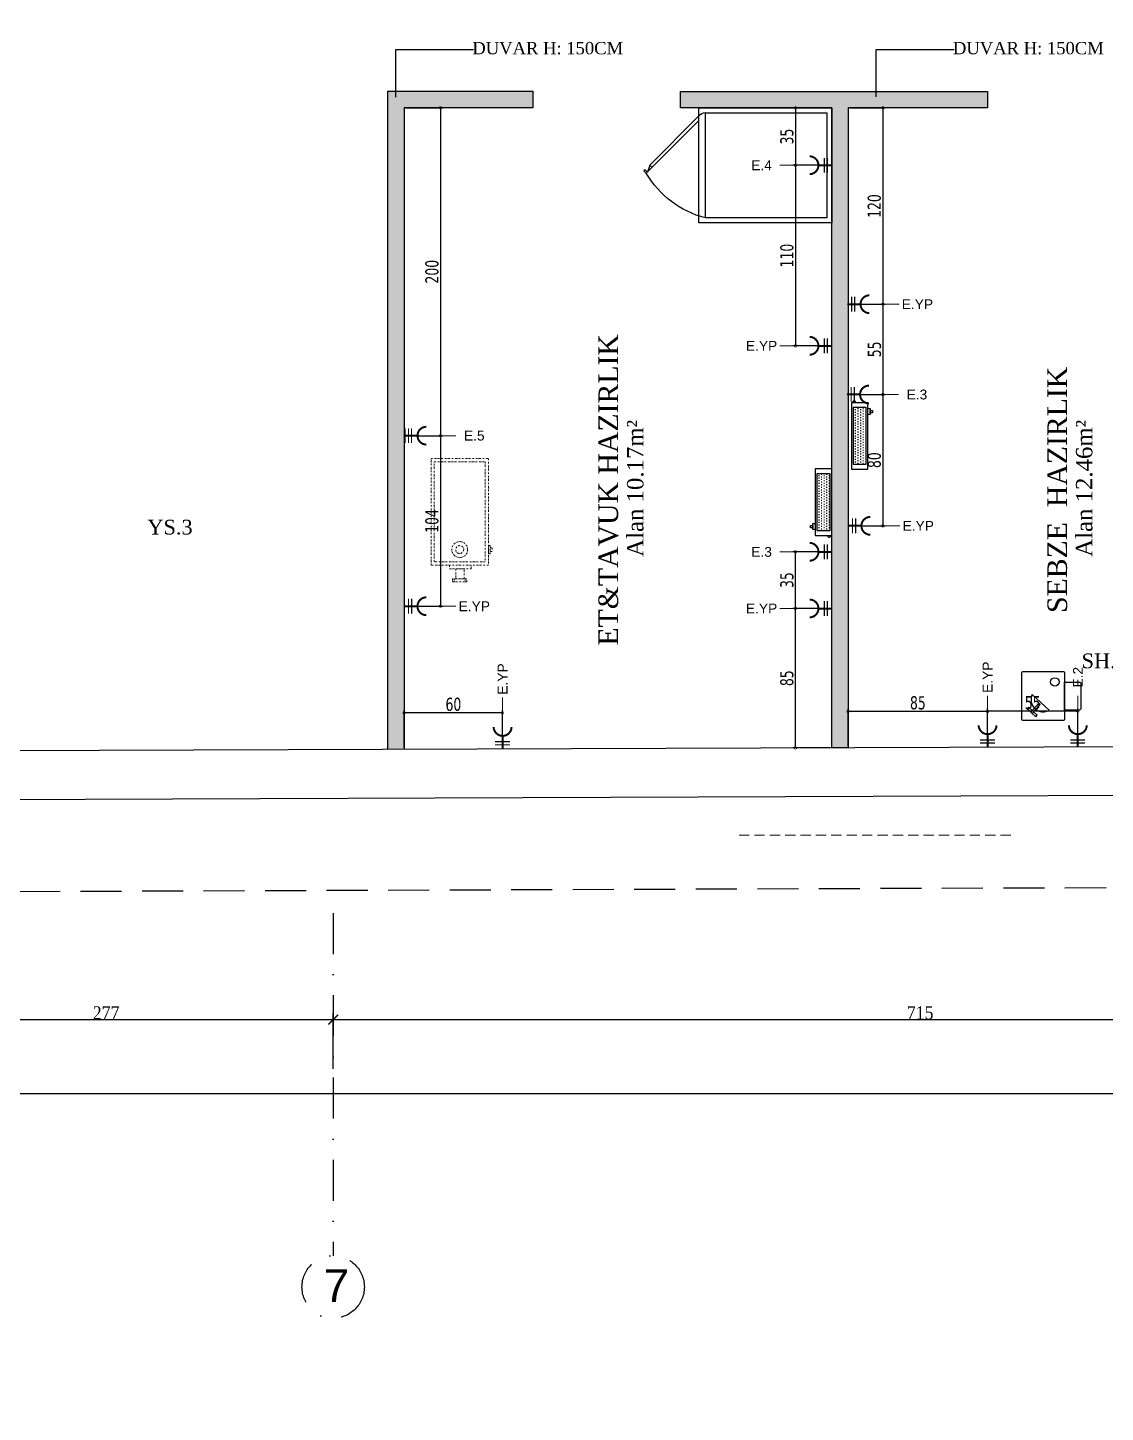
# Model space of a CAD drawing. Header units: millimetres. Extents: x -29311 to -3405, y 28913 to 42880.
# Drawn here: x -6784 to -6127, y 38917 to 39760 of the extents above; entities that cross this region are included whole.
import ezdxf
from ezdxf.enums import TextEntityAlignment as Align

# ---------------------------------------------------------------- set-up
doc = ezdxf.new("R2010")
doc.units = ezdxf.units.MM
for name, pattern in [('( Hidden )', [0.375, 0.25, -0.125]), ('DASHDOT', [1, 0.5, -0.25, 0, -0.25]), ('DASHDOT2', [0.5, 0.25, -0.125, 0, -0.125]), ('DASHDOTX2', [2, 1, -0.5, 0, -0.5]), ('HIDDEN', [0.375, 0.25, -0.125])]:
    doc.linetypes.add(name, pattern=pattern)
for name, color, linetype in [('A-AKS', 57, 'DASHDOT'), ('A-AKS.', 57, 'DASHDOT2'), ('A-BA', 1, 'Continuous'), ('A-YAZI', 136, 'Continuous'), ('Duvar-150 cm', 8, 'Continuous'), ('Kıtc-002 Çizgi', 7, 'Continuous'), ('vaz_bina2', 161, 'Continuous')]:
    doc.layers.add(name, color=color, linetype=linetype)
for name, color, linetype, lineweight in [('BA_wall_gyps', 45, 'Continuous', 9), ('DVL-C', 7, 'DASHDOTX2', 20), ('olcu-plan', 7, 'Continuous', 20), ('TES_ELK', 230, 'Continuous', 25), ('TES_SU', 150, 'Continuous', 25)]:
    doc.layers.add(name, color=color, linetype=linetype, lineweight=lineweight)
doc.styles.add('antet', font='arial.ttf', dxfattribs={"oblique": 15, "height": 2.75})
doc.styles.add('Dimension Text', font='tahoma.ttf', dxfattribs={"width": 0.8})
doc.styles.get("Standard").update_dxf_attribs({"font": 'arial.ttf'})
doc.styles.add('TESNO', font='romandtw.shx', dxfattribs={"height": 0.8})
doc.styles.add('text1', font='arial.ttf')
doc.styles.add('YAZ-50', font='times.ttf', dxfattribs={"width": 0.9})
doc.dimstyles.new('1-50-plan', dxfattribs={"dimtxt": 8, "dimasz": 6, "dimexe": 4, "dimexo": 4, "dimgap": 0.00625, "dimtad": 1, "dimdec": 0, "dimrnd": 0.0005, "dimzin": 9, "dimdsep": 46, "dimtxsty": 'YAZ-50', "dimblk": 'ARCHTICK', "dimcen": 0.025, "dimdle": 4, "dimadec": 0, "dimazin": 0, "dimtfac": 1, "dimtdec": 0, "dimtmove": 0, "dimatfit": 3, "dimfxl": 30, "dimfxlon": 1, "dimarcsym": 0})
doc.dimstyles.new('AYG-OLCU 1 to 2', dxfattribs={"dimtxt": 4, "dimasz": 3, "dimexe": 1.5, "dimexo": 1, "dimgap": 1, "dimtad": 1, "dimdec": 0, "dimdsep": 46, "dimtxsty": 'Dimension Text', "dimblk": 'DOTSMALL', "dimcen": 0, "dimclrd": 256, "dimclre": 256, "dimclrt": 256, "dimadec": 0, "dimazin": 0, "dimtfac": 1, "dimtdec": 0, "dimtofl": 0, "dimtmove": 1, "dimatfit": 3, "dimfxl": 1, "dimarcsym": 0})

# ---------------------------------------------------------------- blocks, each defined once
blk = doc.blocks.new('_ArchTick')
at = {"color": 0, "linetype": 'ByBlock', "const_width": 0.15}
blk.add_lwpolyline([(-0.5, -0.5), (0.5, 0.5)], dxfattribs=at)
blk = doc.blocks.new('*D467')
at = {"layer": 'DEFPOINTS', "color": 0, "transparency": 16777216}
for p in [(-6597.64, 39156.17), (-6874.41, 38922.66), (-6597.64, 38916.92)]:
    blk.add_point(p, dxfattribs=at)
at = {"layer": 'olcu-plan', "color": 0, "lineweight": -2, "transparency": 16777216}
for p, q in [((-6878.41, 39156.17), (-6593.64, 39156.17)), ((-6874.41, 39126.17), (-6874.41, 39160.17)), ((-6597.64, 39126.17), (-6597.64, 39160.17))]:
    blk.add_line(p, q, dxfattribs=at)
at = {"layer": 'olcu-plan', "color": 0, "lineweight": -2, "transparency": 16777216, "xscale": 6, "yscale": 6, "zscale": 6, "rotation": 180}
blk.add_blockref('_ArchTick', (-6874.41, 39156.17), dxfattribs=at)
at = {"layer": 'olcu-plan', "color": 0, "lineweight": -2, "transparency": 16777216, "xscale": 6, "yscale": 6, "zscale": 6}
blk.add_blockref('_ArchTick', (-6597.64, 39156.17), dxfattribs=at)
at = {"layer": 'olcu-plan', "color": 0, "transparency": 16777216, "insert": (-6736.03, 39160.26), "char_height": 8, "attachment_point": 5, "style": 'YAZ-50'}
blk.add_mtext('277', dxfattribs=at)
blk = doc.blocks.new('*D468')
at = {"layer": 'DEFPOINTS', "color": 0, "transparency": 16777216}
for p in [(-5882.14, 39156.17), (-5882.14, 38971.91), (-6597.64, 38916.92)]:
    blk.add_point(p, dxfattribs=at)
at = {"layer": 'olcu-plan', "color": 0, "lineweight": -2, "transparency": 16777216}
for p, q in [((-6601.64, 39156.17), (-5878.14, 39156.17)), ((-6597.64, 39126.17), (-6597.64, 39160.17)), ((-5882.14, 39126.17), (-5882.14, 39160.17))]:
    blk.add_line(p, q, dxfattribs=at)
at = {"layer": 'olcu-plan', "color": 0, "lineweight": -2, "transparency": 16777216, "xscale": 6, "yscale": 6, "zscale": 6, "rotation": 180}
blk.add_blockref('_ArchTick', (-6597.64, 39156.17), dxfattribs=at)
at = {"layer": 'olcu-plan', "color": 0, "lineweight": -2, "transparency": 16777216, "xscale": 6, "yscale": 6, "zscale": 6}
blk.add_blockref('_ArchTick', (-5882.14, 39156.17), dxfattribs=at)
at = {"layer": 'olcu-plan', "color": 0, "transparency": 16777216, "insert": (-6239.89, 39160.26), "char_height": 8, "attachment_point": 5, "style": 'YAZ-50'}
blk.add_mtext('715', dxfattribs=at)
blk = doc.blocks.new('*D476')
at = {"layer": 'DEFPOINTS', "color": 0, "transparency": 16777216}
for p in [(-10508.1, 39207.01), (-5495.1, 39207.01), (-5495.1, 39111.24)]:
    blk.add_point(p, dxfattribs=at)
at = {"layer": 'olcu-plan', "color": 0, "lineweight": -2, "transparency": 16777216}
for p, q in [((-10508.1, 39141.24), (-10508.1, 39107.24)), ((-5495.1, 39141.24), (-5495.1, 39107.24)), ((-10512.1, 39111.24), (-5491.1, 39111.24))]:
    blk.add_line(p, q, dxfattribs=at)
at = {"layer": 'olcu-plan', "color": 0, "lineweight": -2, "transparency": 16777216, "xscale": 6, "yscale": 6, "zscale": 6, "rotation": 180}
blk.add_blockref('_ArchTick', (-10508.1, 39111.24), dxfattribs=at)
at = {"layer": 'olcu-plan', "color": 0, "lineweight": -2, "transparency": 16777216, "xscale": 6, "yscale": 6, "zscale": 6}
blk.add_blockref('_ArchTick', (-5495.1, 39111.24), dxfattribs=at)
at = {"layer": 'olcu-plan', "color": 0, "transparency": 16777216, "insert": (-8001.6, 39115.32), "char_height": 8, "attachment_point": 5, "style": 'YAZ-50'}
blk.add_mtext('5013', dxfattribs=at)
blk = doc.blocks.new('AKS')
at = {"layer": 'A-AKS.', "ltscale": 100}
blk.add_line((4154.05, 50), (4154.05, -158.81), dxfattribs=at)
blk.add_circle((4154.05, -177.81), 19, dxfattribs=at)
at = {"layer": 'A-AKS.', "ltscale": 100, "insert": (4148.29, -166.98), "char_height": 20, "width": 18.8945, "attachment_point": 1, "style": 'text1'}
blk.add_mtext('7', dxfattribs=at)
blk = doc.blocks.new('Frenox Depo Tipi Dolpa Tek Kapı')
for p, q in [((70, 81), (0, 81)), ((0, 81), (0, 0)), ((70, 0), (70, 81)), ((0, 0), (70, 0))]:
    blk.add_line(p, q)
at = {"color": 251}
for p, q in [((67, 78), (3, 78)), ((3, 78), (3, 4)), ((67, 4), (67, 78)), ((3, 4), (67, 4))]:
    blk.add_line(p, q, dxfattribs=at)
at = {"color": 251, "linetype": 'Continuous'}
for p, q in [((2.95, 4), (67.05, 4)), ((62.22, 0), (30.17, -32.06)), ((65.05, 0), (35.11, -29.94)), ((30.17, -32.06), (31.58, -33.47)), ((35.11, -29.94), (30.87, -31.35)), ((30.87, -31.35), (32.29, -32.76)), ((32.29, -32.76), (31.58, -33.47)), ((33.7, -28.52), (35.11, -29.94))]:
    blk.add_line(p, q, dxfattribs=at)
for centre, radius, start, end in [((59.94, 18.71), 58.86, 194.47769, 239.61296), ((61.96, 4.05), 5.1, 307.40324, 359.46666)]:
    blk.add_arc(centre, radius, start, end, dxfattribs=at)
blk = doc.blocks.new('A$C3BCB2360')
at = {"layer": 'Kıtc-002 Çizgi'}
h = blk.add_hatch(dxfattribs=at)
h.set_pattern_fill('DOTS', color=256, style=0)
h.set_pattern_definition([(0, (-5262.7797, -8365.3325), (0.79375, 1.5875), [0, -1.5875])])
h.paths.add_polyline_path([(3, 11.83), (3, 3.83), (37.5, 3.83), (37.5, 11.83)])
for points in [[(0, 2.83), (40.5, 2.83), (40.5, 12.83), (0, 12.83)], [(3, 3.83), (37.5, 3.83), (37.5, 11.83), (3, 11.83)], [(40.5, 11.83), (41.4, 11.83), (41.7, 11.53), (41.7, 10.93), (41.4, 10.63), (40.5, 10.63)], [(33.33, 2.83), (36.88, 2.83), (36.88, 1.42), (33.33, 1.42)], [(34.4, 1.42), (35.81, 1.42), (35.81, 0), (34.4, 0)]]:
    blk.add_lwpolyline(points, close=True, dxfattribs=at)
blk = doc.blocks.new('RobotCoupe.CL50')
for points in [[(12, -30), (-12, -30, -0.414214), (-13, -29), (-13, -1, -0.414214), (-12, 0), (12, 0, -0.414214), (13, -1), (13, -29, -0.414214)], [(13, -6.49), (22, -6.49, -0.414214), (23, -7.49), (23, -22.51, -0.414214), (22, -23.51), (13, -23.51)]]:
    blk.add_lwpolyline(points, format="xyb", close=True)
at = {"color": 147}
for points in [[(-6.69, -14.03), (3.74, -23.62)], [(-6.74, -23.81), (-8.94, -21.81), (-9.78, -22.74), (-4.45, -27.58)], [(-4.45, -27.58), (-3.62, -26.65), (-5.81, -24.66)]]:
    blk.add_lwpolyline(points, dxfattribs=at)
blk.add_lwpolyline([(-7.58, -24.74), (-6.65, -25.58), (-1.81, -20.25), (-2.74, -19.42)], close=True, dxfattribs=at)
at = {"color": 147, "const_width": 0.385}
blk.add_lwpolyline([(-3.78, -21.09, 1), (-2.64, -20.9, 1)], format="xyb", close=True, dxfattribs=at)
at = {"color": 147}
blk.add_circle((7.11, -6.38), 2.56, dxfattribs=at)
blk.add_arc((-0.01, -17.22), 7.4, 154.47126, 300.95293, dxfattribs=at)
blk = doc.blocks.new('et kıyma no 32')
for points in [[(0, 35), (65, 35), (65, 0), (0, 0)], [(52.97, 36.1), (58.08, 36.1), (58.08, 35), (52.97, 35)], [(54.48, 37.31), (56.58, 37.31), (56.58, 36.1), (54.48, 36.1)], [(2, 33), (63, 33), (63, 2), (2, 2)], [(73.22, 20.31), (67.25, 20.31), (67.25, 15.17), (73.22, 15.17)], [(75, 21.92), (73.22, 21.92), (73.22, 13.08), (75, 13.08)]]:
    blk.add_lwpolyline(points, close=True)
for points in [[(67.25, 24.57), (65, 24.57)], [(65, 11.23), (67.25, 11.23), (67.25, 24.57)], [(73.22, 20.79), (75, 20.79)], [(73.22, 14.21), (75, 14.21)]]:
    blk.add_lwpolyline(points)
for radius in [4.84, 2.42]:
    blk.add_circle((55.44, 17.5), radius)
blk = doc.blocks.new('MONO')
at = {"layer": 'TES_ELK', "linetype": 'Continuous'}
for points, const_width in [([(170535, 1137), (170535, 1257)], 10), ([(170560, 1137), (170560, 1257)], 10), ([(170608, 1197), (170500, 1197)], 16)]:
    blk.add_lwpolyline(points, dxfattribs=dict(at, const_width=const_width))
at = {"layer": 'TES_ELK', "linetype": 'Continuous', "const_width": 16}
blk.add_lwpolyline([(170680, 1124), (170680, 1124, -1), (170680, 1269)], format="xyb", dxfattribs=at)
at = {"layer": 'TES_ELK', "lineweight": 15}
blk.add_lwpolyline([(170920, 1197), (170670, 1197)], dxfattribs=at)
at = {"layer": 'TES_ELK', "linetype": 'Continuous', "style": 'TESNO', "width": 0.7}
blk.add_attdef('ENO', text='', height=80, rotation=180, dxfattribs=at).set_placement((171070, 1197, 10), align=Align.MIDDLE)
blk = doc.blocks.new('TRİ')
at = {"layer": 'TES_ELK', "linetype": 'Continuous', "elevation": 0}
for points, const_width in [([(103685.51, 9077.89), (103677.39, 9077.89)], 1.2), ([(103678.02, 9073.39), (103678.02, 9082.39)], 0.75), ([(103680.02, 9073.39), (103680.02, 9082.39)], 0.75), ([(103681.89, 9073.39), (103681.89, 9082.39)], 0.75)]:
    blk.add_lwpolyline(points, dxfattribs=dict(at, const_width=const_width))
at = {"layer": 'TES_ELK', "linetype": 'Continuous', "const_width": 1.2, "elevation": 0}
blk.add_lwpolyline([(103690.93, 9072.48), (103690.93, 9072.48, -1), (103690.93, 9083.31)], format="xyb", dxfattribs=at)
at = {"layer": 'TES_ELK', "lineweight": 15, "elevation": 0}
blk.add_lwpolyline([(103708.89, 9077.89), (103690.14, 9077.89)], dxfattribs=at)
at = {"layer": 'TES_ELK', "linetype": 'Continuous', "style": 'TESNO', "width": 0.7}
blk.add_attdef('ENO', text='', height=6, rotation=180, dxfattribs=at).set_placement((103720.14, 9077.89, 0.75), align=Align.MIDDLE)
blk = doc.blocks.new('_DotSmall')
at = {"color": 0, "linetype": 'ByBlock', "const_width": 0.5}
blk.add_lwpolyline([(-0.0625, 0, 1), (0.0625, 0, 1)], format="xyb", close=True, dxfattribs=at)
blk = doc.blocks.new('*D371')
at = {"layer": 'DEFPOINTS', "color": 0, "transparency": 16777216}
for p in [(-6283.78, 39711.62), (-6281.78, 39591.97), (-6262.62, 39591.97)]:
    blk.add_point(p, dxfattribs=at)
at = {"layer": 'TES_ELK', "lineweight": -2, "transparency": 16777216}
for p, q in [((-6282.78, 39711.62), (-6261.12, 39711.62)), ((-6262.62, 39711.62), (-6262.62, 39591.97)), ((-6280.78, 39591.97), (-6261.12, 39591.97))]:
    blk.add_line(p, q, dxfattribs=at)
at = {"layer": 'TES_ELK', "lineweight": -2, "transparency": 16777216, "xscale": 3, "yscale": 3, "zscale": 3}
for p, rotation in [((-6262.62, 39711.62), 90), ((-6262.62, 39591.97), 270)]:
    blk.add_blockref('_DotSmall', p, dxfattribs=dict(at, rotation=rotation))
at = {"layer": 'TES_ELK', "transparency": 16777216, "insert": (-6267.78, 39651.79), "char_height": 8, "attachment_point": 5, "rotation": 90, "style": 'Dimension Text'}
blk.add_mtext('120', dxfattribs=at)
blk = doc.blocks.new('*D372')
at = {"layer": 'DEFPOINTS', "color": 0, "transparency": 16777216}
for p in [(-6284.31, 39591.97), (-6284.59, 39536.97), (-6262.62, 39536.97)]:
    blk.add_point(p, dxfattribs=at)
at = {"layer": 'TES_ELK', "lineweight": -2, "transparency": 16777216}
for p, q in [((-6283.31, 39591.97), (-6261.12, 39591.97)), ((-6262.62, 39591.97), (-6262.62, 39536.97)), ((-6283.59, 39536.97), (-6261.12, 39536.97))]:
    blk.add_line(p, q, dxfattribs=at)
at = {"layer": 'TES_ELK', "lineweight": -2, "transparency": 16777216, "xscale": 3, "yscale": 3, "zscale": 3}
for p, rotation in [((-6262.62, 39591.97), 90), ((-6262.62, 39536.97), 270)]:
    blk.add_blockref('_DotSmall', p, dxfattribs=dict(at, rotation=rotation))
at = {"layer": 'TES_ELK', "transparency": 16777216, "insert": (-6267.7, 39564.47), "char_height": 8, "attachment_point": 5, "rotation": 90, "style": 'Dimension Text'}
blk.add_mtext('55', dxfattribs=at)
blk = doc.blocks.new('*D373')
at = {"layer": 'DEFPOINTS', "color": 0, "transparency": 16777216}
for p in [(-6284.59, 39536.97), (-6283.78, 39456.97), (-6262.62, 39456.97)]:
    blk.add_point(p, dxfattribs=at)
at = {"layer": 'TES_ELK', "lineweight": -2, "transparency": 16777216}
for p, q in [((-6283.59, 39536.97), (-6261.12, 39536.97)), ((-6262.62, 39536.97), (-6262.62, 39456.97)), ((-6282.78, 39456.97), (-6261.12, 39456.97))]:
    blk.add_line(p, q, dxfattribs=at)
at = {"layer": 'TES_ELK', "lineweight": -2, "transparency": 16777216, "xscale": 3, "yscale": 3, "zscale": 3}
for p, rotation in [((-6262.62, 39536.97), 90), ((-6262.62, 39456.97), 270)]:
    blk.add_blockref('_DotSmall', p, dxfattribs=dict(at, rotation=rotation))
at = {"layer": 'TES_ELK', "transparency": 16777216, "insert": (-6267.8, 39496.97), "char_height": 8, "attachment_point": 5, "rotation": 90, "style": 'Dimension Text'}
blk.add_mtext('80', dxfattribs=at)
blk = doc.blocks.new('*D374')
at = {"layer": 'DEFPOINTS', "color": 0, "transparency": 16777216}
for p in [(-6198.78, 39344.09), (-6198.78, 39322.27), (-6143.78, 39321.97)]:
    blk.add_point(p, dxfattribs=at)
at = {"layer": 'TES_ELK', "lineweight": -2, "transparency": 16777216}
for p, q in [((-6198.78, 39323.27), (-6198.78, 39345.59)), ((-6143.78, 39344.09), (-6198.78, 39344.09)), ((-6143.78, 39322.97), (-6143.78, 39345.59))]:
    blk.add_line(p, q, dxfattribs=at)
at = {"layer": 'TES_ELK', "lineweight": -2, "transparency": 16777216, "xscale": 3, "yscale": 3, "zscale": 3, "rotation": 180}
blk.add_blockref('_DotSmall', (-6198.78, 39344.09), dxfattribs=at)
at = {"layer": 'TES_ELK', "lineweight": -2, "transparency": 16777216, "xscale": 3, "yscale": 3, "zscale": 3}
blk.add_blockref('_DotSmall', (-6143.78, 39344.09), dxfattribs=at)
at = {"layer": 'TES_ELK', "transparency": 16777216, "insert": (-6171.28, 39349.17), "char_height": 8, "attachment_point": 5, "style": 'Dimension Text'}
blk.add_mtext('55', dxfattribs=at)
blk = doc.blocks.new('*D375')
at = {"layer": 'DEFPOINTS', "color": 0, "transparency": 16777216}
for p in [(-6283.78, 39343.9), (-6283.78, 39321.68), (-6198.78, 39321.97)]:
    blk.add_point(p, dxfattribs=at)
at = {"layer": 'TES_ELK', "lineweight": -2, "transparency": 16777216}
for p, q in [((-6283.78, 39322.68), (-6283.78, 39345.4)), ((-6198.78, 39343.9), (-6283.78, 39343.9)), ((-6198.78, 39322.97), (-6198.78, 39345.4))]:
    blk.add_line(p, q, dxfattribs=at)
at = {"layer": 'TES_ELK', "lineweight": -2, "transparency": 16777216, "xscale": 3, "yscale": 3, "zscale": 3, "rotation": 180}
blk.add_blockref('_DotSmall', (-6283.78, 39343.9), dxfattribs=at)
at = {"layer": 'TES_ELK', "lineweight": -2, "transparency": 16777216, "xscale": 3, "yscale": 3, "zscale": 3}
blk.add_blockref('_DotSmall', (-6198.78, 39343.9), dxfattribs=at)
at = {"layer": 'TES_ELK', "transparency": 16777216, "insert": (-6241.28, 39349.09), "char_height": 8, "attachment_point": 5, "style": 'Dimension Text'}
blk.add_mtext('85', dxfattribs=at)
blk = doc.blocks.new('*D376')
at = {"layer": 'DEFPOINTS', "color": 0, "transparency": 16777216}
for p in [(-6554.37, 39343.02), (-6554.37, 39321), (-6494.37, 39320.89)]:
    blk.add_point(p, dxfattribs=at)
at = {"layer": 'TES_ELK', "lineweight": -2, "transparency": 16777216}
for p, q in [((-6554.37, 39322), (-6554.37, 39344.52)), ((-6494.37, 39343.02), (-6554.37, 39343.02)), ((-6494.37, 39321.89), (-6494.37, 39344.52))]:
    blk.add_line(p, q, dxfattribs=at)
at = {"layer": 'TES_ELK', "lineweight": -2, "transparency": 16777216, "xscale": 3, "yscale": 3, "zscale": 3, "rotation": 180}
blk.add_blockref('_DotSmall', (-6554.37, 39343.02), dxfattribs=at)
at = {"layer": 'TES_ELK', "lineweight": -2, "transparency": 16777216, "xscale": 3, "yscale": 3, "zscale": 3}
blk.add_blockref('_DotSmall', (-6494.37, 39343.02), dxfattribs=at)
at = {"layer": 'TES_ELK', "transparency": 16777216, "insert": (-6524.37, 39348.18), "char_height": 8, "attachment_point": 5, "style": 'Dimension Text'}
blk.add_mtext('60', dxfattribs=at)
blk = doc.blocks.new('*D377')
at = {"layer": 'DEFPOINTS', "color": 0, "transparency": 16777216}
for p in [(-6554.37, 39711.7), (-6554.37, 39511.89), (-6532.25, 39511.89)]:
    blk.add_point(p, dxfattribs=at)
at = {"layer": 'TES_ELK', "lineweight": -2, "transparency": 16777216}
for p, q in [((-6553.37, 39711.7), (-6530.75, 39711.7)), ((-6532.25, 39711.7), (-6532.25, 39511.89)), ((-6553.37, 39511.89), (-6530.75, 39511.89))]:
    blk.add_line(p, q, dxfattribs=at)
at = {"layer": 'TES_ELK', "lineweight": -2, "transparency": 16777216, "xscale": 3, "yscale": 3, "zscale": 3}
for p, rotation in [((-6532.25, 39711.7), 90), ((-6532.25, 39511.89), 270)]:
    blk.add_blockref('_DotSmall', p, dxfattribs=dict(at, rotation=rotation))
at = {"layer": 'TES_ELK', "transparency": 16777216, "insert": (-6537.41, 39611.79), "char_height": 8, "attachment_point": 5, "rotation": 90, "style": 'Dimension Text'}
blk.add_mtext('200', dxfattribs=at)
blk = doc.blocks.new('*D378')
at = {"layer": 'DEFPOINTS', "color": 0, "transparency": 16777216}
for p in [(-6554.37, 39511.89), (-6552.37, 39407.97), (-6532.25, 39407.97)]:
    blk.add_point(p, dxfattribs=at)
at = {"layer": 'TES_ELK', "lineweight": -2, "transparency": 16777216}
for p, q in [((-6553.37, 39511.89), (-6530.75, 39511.89)), ((-6532.25, 39511.89), (-6532.25, 39407.97)), ((-6551.37, 39407.97), (-6530.75, 39407.97))]:
    blk.add_line(p, q, dxfattribs=at)
at = {"layer": 'TES_ELK', "lineweight": -2, "transparency": 16777216, "xscale": 3, "yscale": 3, "zscale": 3}
for p, rotation in [((-6532.25, 39511.89), 90), ((-6532.25, 39407.97), 270)]:
    blk.add_blockref('_DotSmall', p, dxfattribs=dict(at, rotation=rotation))
at = {"layer": 'TES_ELK', "transparency": 16777216, "insert": (-6537.41, 39459.93), "char_height": 8, "attachment_point": 5, "rotation": 90, "style": 'Dimension Text'}
blk.add_mtext('104', dxfattribs=at)
blk = doc.blocks.new('*D379')
at = {"layer": 'DEFPOINTS', "color": 0, "transparency": 16777216}
for p in [(-6315.91, 39406.62), (-6293.78, 39406.62), (-6293.78, 39321.65)]:
    blk.add_point(p, dxfattribs=at)
at = {"layer": 'TES_ELK', "lineweight": -2, "transparency": 16777216}
for p, q in [((-6294.78, 39406.62), (-6317.41, 39406.62)), ((-6315.91, 39321.65), (-6315.91, 39406.62)), ((-6294.78, 39321.65), (-6317.41, 39321.65))]:
    blk.add_line(p, q, dxfattribs=at)
at = {"layer": 'TES_ELK', "lineweight": -2, "transparency": 16777216, "xscale": 3, "yscale": 3, "zscale": 3}
for p, rotation in [((-6315.91, 39406.62), 90), ((-6315.91, 39321.65), 270)]:
    blk.add_blockref('_DotSmall', p, dxfattribs=dict(at, rotation=rotation))
at = {"layer": 'TES_ELK', "transparency": 16777216, "insert": (-6321.09, 39364.14), "char_height": 8, "attachment_point": 5, "rotation": 90, "style": 'Dimension Text'}
blk.add_mtext('85', dxfattribs=at)
blk = doc.blocks.new('*D380')
at = {"layer": 'DEFPOINTS', "color": 0, "transparency": 16777216}
for p in [(-6315.91, 39441.12), (-6293.78, 39441.12), (-6293.78, 39406.62)]:
    blk.add_point(p, dxfattribs=at)
at = {"layer": 'TES_ELK', "lineweight": -2, "transparency": 16777216}
for p, q in [((-6294.78, 39441.12), (-6317.41, 39441.12)), ((-6315.91, 39406.62), (-6315.91, 39441.12)), ((-6294.78, 39406.62), (-6317.41, 39406.62))]:
    blk.add_line(p, q, dxfattribs=at)
at = {"layer": 'TES_ELK', "lineweight": -2, "transparency": 16777216, "xscale": 3, "yscale": 3, "zscale": 3}
for p, rotation in [((-6315.91, 39441.12), 90), ((-6315.91, 39406.62), 270)]:
    blk.add_blockref('_DotSmall', p, dxfattribs=dict(at, rotation=rotation))
at = {"layer": 'TES_ELK', "transparency": 16777216, "insert": (-6321.07, 39423.87), "char_height": 8, "attachment_point": 5, "rotation": 90, "style": 'Dimension Text'}
blk.add_mtext('35', dxfattribs=at)
blk = doc.blocks.new('*D381')
at = {"layer": 'DEFPOINTS', "color": 0, "transparency": 16777216}
for p in [(-6293.78, 39711.62), (-6315.91, 39676.62), (-6293.78, 39676.62)]:
    blk.add_point(p, dxfattribs=at)
at = {"layer": 'TES_ELK', "lineweight": -2, "transparency": 16777216}
for p, q in [((-6294.78, 39711.62), (-6317.41, 39711.62)), ((-6315.91, 39711.62), (-6315.91, 39676.62)), ((-6294.78, 39676.62), (-6317.41, 39676.62))]:
    blk.add_line(p, q, dxfattribs=at)
at = {"layer": 'TES_ELK', "lineweight": -2, "transparency": 16777216, "xscale": 3, "yscale": 3, "zscale": 3}
for p, rotation in [((-6315.91, 39711.62), 90), ((-6315.91, 39676.62), 270)]:
    blk.add_blockref('_DotSmall', p, dxfattribs=dict(at, rotation=rotation))
at = {"layer": 'TES_ELK', "transparency": 16777216, "insert": (-6321.07, 39694.12), "char_height": 8, "attachment_point": 5, "rotation": 90, "style": 'Dimension Text'}
blk.add_mtext('35', dxfattribs=at)
blk = doc.blocks.new('*D382')
at = {"layer": 'DEFPOINTS', "color": 0, "transparency": 16777216}
for p in [(-6293.78, 39676.62), (-6315.91, 39566.62), (-6293.78, 39566.62)]:
    blk.add_point(p, dxfattribs=at)
at = {"layer": 'TES_ELK', "lineweight": -2, "transparency": 16777216}
for p, q in [((-6294.78, 39676.62), (-6317.41, 39676.62)), ((-6315.91, 39676.62), (-6315.91, 39566.62)), ((-6294.78, 39566.62), (-6317.41, 39566.62))]:
    blk.add_line(p, q, dxfattribs=at)
at = {"layer": 'TES_ELK', "lineweight": -2, "transparency": 16777216, "xscale": 3, "yscale": 3, "zscale": 3}
for p, rotation in [((-6315.91, 39676.62), 90), ((-6315.91, 39566.62), 270)]:
    blk.add_blockref('_DotSmall', p, dxfattribs=dict(at, rotation=rotation))
at = {"layer": 'TES_ELK', "transparency": 16777216, "insert": (-6321.07, 39621.62), "char_height": 8, "attachment_point": 5, "rotation": 90, "style": 'Dimension Text'}
blk.add_mtext('110', dxfattribs=at)

msp = doc.modelspace()

# ---------------------------------------------------------------- hatches: boundary and pattern name
at = {"layer": 'Duvar-150 cm'}
h = msp.add_hatch(color=256, dxfattribs=at)
h.dxf.hatch_style = 1
h.paths.add_polyline_path([(-6554.37, 39380.89), (-6554.37, 39711.7), (-6475.97, 39711.7), (-6475.97, 39721.7), (-6564.37, 39721.7), (-6564.37, 39711.7), (-6564.37, 39320.97), (-6554.37, 39321)])
h.paths.add_polyline_path([(-6198.78, 39721.62), (-6385.97, 39721.62), (-6385.97, 39711.62), (-6293.78, 39711.62), (-6293.78, 39321.65), (-6283.78, 39321.68), (-6283.78, 39711.62), (-6238.78, 39711.62), (-6198.78, 39711.62)])
h.paths.add_polyline_path([(-6281.5, 39461.84), (-6281.5, 39484.42), (-6294.97, 39484.42), (-6294.97, 39461.84)], flags=25)

# ---------------------------------------------------------------- linework, layer by layer
at = {"layer": 'A-BA'}
msp.add_line((-5495.1, 39294.77), (-10508.1, 39276.95), dxfattribs=at)
msp.add_lwpolyline([(-10717.69, 41114.45), (-10481.78, 39307.05), (-5531.42, 39324.64)], dxfattribs=at)
at = {"layer": 'A-YAZI'}
for points in [[(-6559.53, 39718.21), (-6559.53, 39747.11), (-6512.07, 39747.11)], [(-6266.6, 39718.22), (-6266.6, 39747.11), (-6219.13, 39747.11)]]:
    msp.add_lwpolyline(points, dxfattribs=at)
at = {"layer": 'Duvar-150 cm'}
for points in [[(-6564.37, 39721.7), (-6475.97, 39721.7), (-6475.97, 39711.7), (-6554.37, 39711.7), (-6554.37, 39320.89), (-6564.37, 39320.79), (-6564.37, 39711.7), (-6564.37, 39711.7), (-6564.37, 39721.7)], [(-6385.97, 39721.62), (-6198.78, 39721.62), (-6198.78, 39711.62), (-6283.78, 39711.62), (-6283.78, 39321.68), (-6293.78, 39321.65), (-6293.78, 39711.62), (-6385.97, 39711.62), (-6385.97, 39721.62)]]:
    msp.add_lwpolyline(points, dxfattribs=at)
at = {"layer": 'DVL-C', "color": 0, "linetype": 'HIDDEN', "ltscale": 25}
msp.add_line((-6350.29, 39268.55), (-6183.3, 39268.55), dxfattribs=at)
at = {"layer": 'vaz_bina2', "linetype": '( Hidden )', "ltscale": 100}
msp.add_lwpolyline([(-10745.16, 41087.28), (-10501.58, 39221.08), (-5488.57, 39238.89), (-4470.79, 39242.51), (-4739.72, 40634.75), (-4981.51, 41117.08), (-5309.76, 41407.74), (-5666.95, 41596.35), (-6038.1, 41706.43), (-6406.89, 41755.81), (-10810.15, 41585.13)], close=True, dxfattribs=at)

# ---------------------------------------------------------------- block references
at = {"layer": 'A-AKS'}
msp.add_blockref('AKS', (-10751.69, 39171.08), dxfattribs=at)
at = {"layer": 'BA_wall_gyps', "color": 2}
ref = msp.add_blockref('MONO', (6493.68, 39766.37), dxfattribs=dict(at, xscale=0.075, yscale=0.075, zscale=0.075, rotation=180))
ref.add_attrib('ENO', 'E.4', dxfattribs={"layer": 'TES_ELK', "color": 1, "linetype": 'Continuous', "height": 6, "style": 'antet'}).set_placement((-6336.53, 39676.62, 0.75), align=Align.MIDDLE)
ref = msp.add_blockref('MONO', (-19071.77, 39502.22), dxfattribs=dict(at, xscale=0.075, yscale=0.075, zscale=0.075))
ref.add_attrib('ENO', 'E.YP', dxfattribs={"layer": 'TES_ELK', "color": 1, "linetype": 'Continuous', "height": 6, "rotation": 180, "style": 'antet', "text_generation_flag": 6}).set_placement((-6241.56, 39591.97, 0.75), align=Align.MIDDLE)
ref = msp.add_blockref('MONO', (6493.68, 39656.37), dxfattribs=dict(at, xscale=0.075, yscale=0.075, zscale=0.075, rotation=180))
ref.add_attrib('ENO', 'E.YP', dxfattribs={"layer": 'TES_ELK', "color": 1, "linetype": 'Continuous', "height": 6, "style": 'antet'}).set_placement((-6336.53, 39566.62, 0.75), align=Align.MIDDLE)
ref = msp.add_blockref('MONO', (-19072.06, 39447.22), dxfattribs=dict(at, xscale=0.075, yscale=0.075, zscale=0.075))
ref.add_attrib('ENO', 'E.3', dxfattribs={"layer": 'TES_ELK', "color": 1, "linetype": 'Continuous', "height": 6, "rotation": 180, "style": 'antet', "text_generation_flag": 6}).set_placement((-6241.84, 39536.97, 0.75), align=Align.MIDDLE)
ref = msp.add_blockref('MONO', (-19071.25, 39367.22), dxfattribs=dict(at, xscale=0.075, yscale=0.075, zscale=0.075))
ref.add_attrib('ENO', 'E.YP', dxfattribs={"layer": 'TES_ELK', "color": 1, "linetype": 'Continuous', "height": 6, "rotation": 180, "style": 'antet', "text_generation_flag": 6}).set_placement((-6241.03, 39456.97, 0.75), align=Align.MIDDLE)
ref = msp.add_blockref('MONO', (6493.68, 39530.87), dxfattribs=dict(at, xscale=0.075, yscale=0.075, zscale=0.075, rotation=180))
ref.add_attrib('ENO', 'E.3', dxfattribs={"layer": 'TES_ELK', "color": 1, "linetype": 'Continuous', "height": 6, "style": 'antet'}).set_placement((-6336.53, 39441.12, 0.75), align=Align.MIDDLE)
ref = msp.add_blockref('MONO', (-19341.83, 39318.23), dxfattribs=dict(at, xscale=0.075, yscale=0.075, zscale=0.075))
ref.add_attrib('ENO', 'E.YP', dxfattribs={"layer": 'TES_ELK', "color": 1, "linetype": 'Continuous', "height": 6, "rotation": 180, "style": 'antet', "text_generation_flag": 6}).set_placement((-6511.62, 39407.97, 0.75), align=Align.MIDDLE)
ref = msp.add_blockref('MONO', (6493.68, 39496.37), dxfattribs=dict(at, xscale=0.075, yscale=0.075, zscale=0.075, rotation=180))
ref.add_attrib('ENO', 'E.YP', dxfattribs={"layer": 'TES_ELK', "color": 1, "linetype": 'Continuous', "height": 6, "style": 'antet'}).set_placement((-6336.53, 39406.62, 0.75), align=Align.MIDDLE)
ref = msp.add_blockref('MONO', (-6404.63, 26533.43), dxfattribs=dict(at, xscale=0.075, yscale=0.075, zscale=0.075, rotation=90))
ref.add_attrib('ENO', 'E.YP', dxfattribs={"layer": 'TES_ELK', "color": 1, "linetype": 'Continuous', "height": 6, "rotation": 270, "style": 'antet', "text_generation_flag": 6}).set_placement((-6494.37, 39363.64, 0.75), align=Align.MIDDLE)
ref = msp.add_blockref('MONO', (-6109.04, 26534.5), dxfattribs=dict(at, xscale=0.075, yscale=0.075, zscale=0.075, rotation=90))
ref.add_attrib('ENO', 'E.YP', dxfattribs={"layer": 'TES_ELK', "color": 1, "linetype": 'Continuous', "height": 6, "rotation": 270, "style": 'antet', "text_generation_flag": 6}).set_placement((-6198.78, 39364.72, 0.75), align=Align.MIDDLE)
ref = msp.add_blockref('MONO', (-6054.04, 26534.5), dxfattribs=dict(at, xscale=0.075, yscale=0.075, zscale=0.075, rotation=90))
ref.add_attrib('ENO', 'E.2', dxfattribs={"layer": 'TES_ELK', "color": 1, "linetype": 'Continuous', "height": 6, "rotation": 270, "style": 'antet', "text_generation_flag": 6}).set_placement((-6143.78, 39364.72, 0.75), align=Align.MIDDLE)
at = {"layer": 'DVL-C', "color": 0, "linetype": 'HIDDEN', "ltscale": 25, "rotation": 270}
msp.add_blockref('et kıyma no 32', (-6538.01, 39497.95), dxfattribs=at)
at = {"layer": 'Kıtc-002 Çizgi', "lineweight": -2, "xscale": -1, "rotation": 270}
msp.add_blockref('Frenox Depo Tipi Dolpa Tek Kapı', (-6374.78, 39641.62), dxfattribs=at)
at = {"layer": 'Kıtc-002 Çizgi'}
for p, rotation in [((-6268.95, 39491.47), 90), ((-6306.62, 39491.62), 270)]:
    msp.add_blockref('A$C3BCB2360', p, dxfattribs=dict(at, rotation=rotation))
at = {"layer": 'Kıtc-002 Çizgi', "lineweight": -2}
msp.add_blockref('RobotCoupe.CL50', (-6164.9, 39368.28), dxfattribs=at)
at = {"layer": 'TES_SU'}
ref = msp.add_blockref('TRİ', (-110231.76, 30434, 0), dxfattribs=at)
ref.add_attrib('ENO', 'E.5', dxfattribs={"layer": 'TES_ELK', "linetype": 'Continuous', "height": 6, "rotation": 180, "text_generation_flag": 6}).set_placement((-6511.62, 39511.89, 0.75), align=Align.MIDDLE)

# ---------------------------------------------------------------- texts
at = {"layer": 'A-YAZI', "style": 'YAZ-50'}
for p in [(-6466.88, 39744.23), (-6173.94, 39744.23)]:
    msp.add_text('DUVAR H: 150CM', height=7.5, dxfattribs=at).set_placement(p, align=Align.CENTER)
for s, height, p in [('ET&TAVUK HAZIRLIK', 12, (-6423.95, 39478.89)), ('SEBZE  HAZIRLIK', 12, (-6150.32, 39478.89)), ('Alan 10.17m²', 10, (-6408.54, 39479.78)), ('Alan 12.46m²', 10, (-6134.92, 39479.78))]:
    msp.add_text(s, height=height, rotation=90, dxfattribs=at).set_placement(p, align=Align.CENTER)
at = {"layer": 'A-YAZI', "color": 7, "style": 'YAZ-50'}
for s, p in [('YS.3', (-6697.09, 39451.68)), ('SH.4', (-6127.7, 39370.21))]:
    msp.add_text(s, height=9, dxfattribs=at).set_placement(p, align=Align.CENTER)

# ---------------------------------------------------------------- dimensions: what is measured, and where the dimension line sits
at = {"layer": 'olcu-plan'}
for base, p1, p2, picture, middle in [((-5495.1, 39111.24), (-10508.1, 39207.01), (-5495.1, 39207.01), '*D476', (-8001.6, 39115.32)), ((-6597.64, 39156.17), (-6874.41, 38922.66), (-6597.64, 38916.92), '*D467', (-6736.03, 39160.26)), ((-5882.1447, 39156.173), (-6597.6413, 38916.9206), (-5882.1447, 38971.9108), '*D468', (-6239.893, 39160.26))]:
    dim = msp.add_linear_dim(base=base, p1=p1, p2=p2, dimstyle='1-50-plan', dxfattribs=at)
    dim.commit()
    dim.dimension.update_dxf_attribs({"geometry": picture, "text_midpoint": middle})
at = {"layer": 'TES_ELK'}
for base, p1, p2, picture, middle in [((-6532.25, 39511.89), (-6554.37, 39711.7), (-6554.37, 39511.89), '*D377', (-6537.41, 39611.79)), ((-6315.91, 39676.62), (-6293.78, 39711.62), (-6293.78, 39676.62), '*D381', (-6321.07, 39694.12)), ((-6262.62, 39591.97), (-6283.78, 39711.62), (-6281.78, 39591.97), '*D371', (-6267.78, 39651.79)), ((-6315.91, 39566.62), (-6293.78, 39676.62), (-6293.78, 39566.62), '*D382', (-6321.07, 39621.62)), ((-6262.62, 39536.97), (-6284.31, 39591.97), (-6284.59, 39536.97), '*D372', (-6267.7, 39564.47)), ((-6262.62, 39456.97), (-6284.59, 39536.97), (-6283.78, 39456.97), '*D373', (-6267.8, 39496.97)), ((-6532.25, 39407.97), (-6554.37, 39511.89), (-6552.37, 39407.97), '*D378', (-6537.41, 39459.93)), ((-6315.90693003, 39441.12410678), (-6293.78193003, 39406.62410678), (-6293.78193003, 39441.12410678), '*D380', (-6321.07348476, 39423.87410678)), ((-6315.91, 39406.62), (-6293.78, 39321.65), (-6293.78, 39406.62), '*D379', (-6321.09, 39364.14))]:
    dim = msp.add_linear_dim(base=base, p1=p1, p2=p2, angle=90, dimstyle='AYG-OLCU 1 to 2', override={"dimtxt": 8, "dimfxl": 30, "dimfxlon": 1}, dxfattribs=at)
    dim.commit()
    dim.dimension.update_dxf_attribs({"geometry": picture, "text_midpoint": middle})
for base, p1, p2, picture, middle in [((-6554.37, 39343.02), (-6494.37, 39320.89), (-6554.37, 39321), '*D376', (-6524.37, 39348.18)), ((-6283.78, 39343.9), (-6198.78, 39321.97), (-6283.78, 39321.68), '*D375', (-6241.28, 39349.09)), ((-6198.78, 39344.09), (-6143.78, 39321.97), (-6198.78, 39322.27), '*D374', (-6171.28, 39349.17))]:
    dim = msp.add_linear_dim(base=base, p1=p1, p2=p2, dimstyle='AYG-OLCU 1 to 2', override={"dimtxt": 8, "dimfxl": 30, "dimfxlon": 1}, dxfattribs=at)
    dim.commit()
    dim.dimension.update_dxf_attribs({"geometry": picture, "text_midpoint": middle})

doc.saveas('drawing.dxf')
